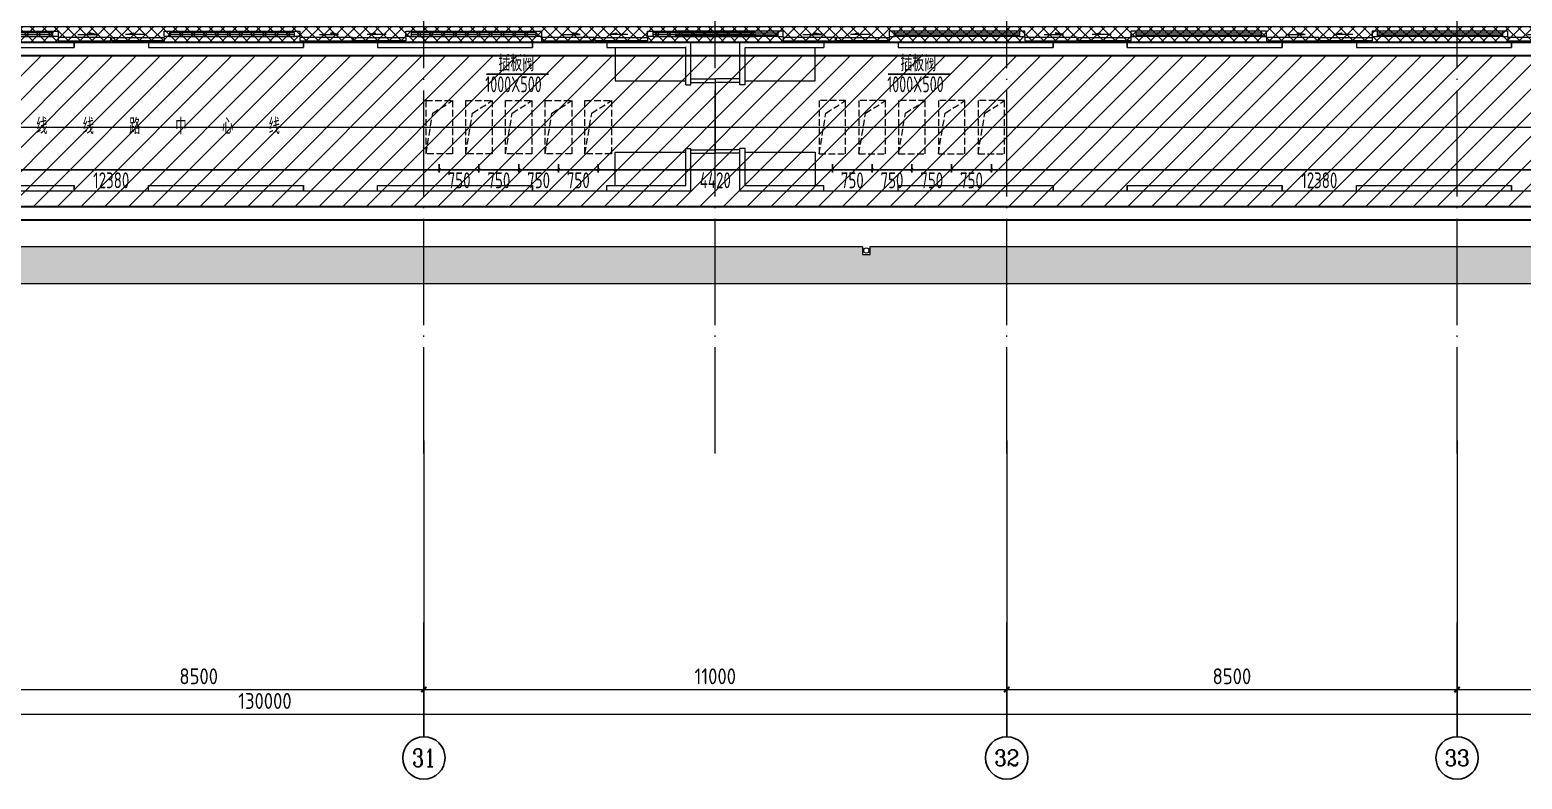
# Model space of a CAD drawing. Extents: x 4 to 13611208, y -605838 to 574722.
# Drawn here: x 13360960 to 13389125, y -28853 to -14726 of the extents above; entities that cross this region are included whole.
import ezdxf
from ezdxf.enums import TextEntityAlignment as Align

# ---------------------------------------------------------------- set-up
doc = ezdxf.new("R2010")
doc.units = 0
doc.header["$LTSCALE"] = 1000
doc.header["$MEASUREMENT"] = 0
doc.linetypes.add('DASH', pattern=[0.35, 0.25, -0.1])
doc.linetypes.add('DOTE', pattern=[2.42, 2, -0.2, 0.02, -0.2])
for name, color, linetype in [('AXIS', 3, 'Continuous'), ('AXIS_TEXT', 7, 'Continuous'), ('SDF-标注', 7, 'Continuous')]:
    doc.layers.add(name, color=color, linetype=linetype)
for name, color, linetype, lineweight in [('PSD', 8, 'Continuous', 5), ('SDF-风管', 3, 'Continuous', 20), ('STRAIN', 8, 'Continuous', 5), ('建筑底图', 8, 'Continuous', 13)]:
    doc.layers.add(name, color=color, linetype=linetype, lineweight=lineweight)
doc.styles.add('67', font='gbenor.shx', dxfattribs={"width": 0.7, "bigfont": 'hztxt.shx'})
doc.styles.add('_TCH_AXIS', font='COMPLEX', dxfattribs={"bigfont": 'GBCBIG'})
doc.styles.add('C', font='HZTXT_E', dxfattribs={"width": 0.7, "bigfont": 'HZTXT'})
doc.styles.add('COMPLEX', font='hztxt_e.shx', dxfattribs={"width": 0.6, "bigfont": 'HZTXT.shx'})
doc.styles.add('DIM_FONT', font='gbenor.shx', dxfattribs={"bigfont": 'gbcbig.shx'})
doc.styles.add('du', font='gbenor.shx', dxfattribs={"width": 0.8, "bigfont": 'hztxt.shx'})
doc.dimstyles.new('67', dxfattribs={"dimscale": 100, "dimtxt": 3, "dimasz": 0.5, "dimexe": 0.5, "dimexo": 2, "dimgap": 0.5, "dimtad": 2, "dimdec": 0, "dimrnd": 5, "dimzin": 0, "dimdsep": 46, "dimtxsty": 'du', "dimblk": 'ARCHTICK', "dimcen": 0, "dimdle": 0.5, "dimclrd": 256, "dimclre": 256, "dimclrt": 256, "dimazin": 0, "dimtfac": 1, "dimtdec": 0, "dimtix": 1, "dimtmove": 2, "dimatfit": 3, "dimfxl": 100, "dimtolj": 1, "dimtzin": 0, "dimlwd": -1, "dimlwe": -1, "dimarcsym": 0})
doc.dimstyles.new('_TCH_ARCH&&100', dxfattribs={"dimtxt": 300, "dimasz": 100, "dimexe": 100, "dimexo": 100, "dimgap": 100, "dimtad": 1, "dimdec": 0, "dimzin": 0, "dimdsep": 46, "dimtxsty": 'DIM_FONT', "dimblk": 'ARCHTICK', "dimcen": 0.09, "dimclrd": 3, "dimclre": 3, "dimclrt": 7, "dimaunit": 1, "dimazin": 2, "dimtfac": 1, "dimtdec": 0, "dimtix": 1, "dimtmove": 2, "dimatfit": 3, "dimfxl": 1, "dimtolj": 1, "dimtzin": 0, "dimlwd": 18, "dimlwe": 18, "dimarcsym": 0})

# ---------------------------------------------------------------- blocks, each defined once
blk = doc.blocks.new('A$C6AAC3FDD')
at = {"layer": 'STRAIN'}
for p, q in [((47661, 2800), (69541, 2800)), ((54976, 2700), (57901, 2700)), ((57901, 2800), (57901, 2700)), ((57901, 2700), (57901, 2800)), ((59301, 2800), (59301, 2700)), ((59301, 2700), (62226, 2700)), ((62226, 2700), (62226, 2800)), ((62226, 2800), (62226, 2700)), ((63626, 2800), (63626, 2700)), ((63626, 2700), (66551, 2700)), ((66551, 2800), (66551, 2700)), ((66551, 2700), (66551, 2800)), ((67951, 2800), (67951, 2700)), ((67951, 2700), (69442, 2700)), ((68110, 2700), (68110, 2073)), ((69441, 2700), (69442, 2699)), ((69441, 2700), (69442, 2699)), ((69442, 2700), (69442, 2000)), ((69542, 2799), (69541, 2800)), ((69542, 2799), (69542, 2000)), ((70462, 2800), (92342, 2800)), ((70462, 2800), (70462, 2000)), ((70562, 2700), (72052, 2700)), ((70562, 2700), (70562, 2699)), ((70562, 2699), (70562, 2000)), ((71888, 2073), (71888, 2700)), ((72052, 2800), (72052, 2700)), ((73452, 2800), (73452, 2700)), ((73452, 2700), (76377, 2700)), ((76377, 2700), (76377, 2800)), ((76377, 2800), (76377, 2700)), ((77777, 2700), (77777, 2800)), ((77777, 2800), (77777, 2700)), ((77777, 2700), (80702, 2700)), ((80702, 2800), (80702, 2700)), ((80702, 2700), (80702, 2800)), ((82102, 2800), (82102, 2700)), ((82102, 2700), (85027, 2700)), ((85027, 2700), (85027, 2800)), ((85027, 2800), (85027, 2700)), ((68110, 2073), (69442, 2073)), ((69442, 2000), (69542, 2000)), ((69542, 2093), (70002, 2093)), ((69542, 2026), (70002, 2026)), ((70462, 2093), (70002, 2093)), ((70002, 2093), (70002, 691)), ((70002, 2093), (70002, 691)), ((70002, 2093), (70002, 691)), ((70002, 2093), (70002, 691)), ((70462, 2026), (70002, 2026)), ((70562, 2000), (70462, 2000)), ((70562, 2073), (71888, 2073)), ((71888, 2073), (71887, 2073)), ((68110, 727), (69442, 727)), ((68110, 100), (68110, 727)), ((69442, 800), (69442, 84)), ((69442, 800), (69542, 800)), ((69542, 800), (69542, 0)), ((69542, 758), (70002, 758)), ((69542, 691), (70002, 691)), ((70462, 758), (70002, 758)), ((70462, 691), (70002, 691)), ((70462, 800), (70462, 0)), ((70562, 800), (70462, 800)), ((70562, 800), (70562, 100)), ((70562, 727), (71888, 727)), ((71888, 727), (71887, 727)), ((71888, 727), (71888, 100)), ((54976, 100), (57901, 100)), ((57901, 0), (57901, 100)), ((57901, 100), (57901, 0)), ((59301, 100), (62226, 100)), ((59301, 0), (59301, 100)), ((62226, 100), (62226, 0)), ((62226, 0), (62226, 100)), ((63626, 100), (66551, 100)), ((63626, 0), (63626, 100)), ((66551, 0), (66551, 100)), ((66551, 100), (66551, 0)), ((67951, 100), (69442, 100)), ((67951, 0), (67951, 100)), ((70562, 100), (72052, 100)), ((70562, 100), (70562, 100)), ((70562, 84), (70562, 85)), ((72052, 0), (72052, 100)), ((73452, 100), (76377, 100)), ((73452, 0), (73452, 100)), ((76377, 100), (76377, 0)), ((76377, 0), (76377, 100)), ((77777, 100), (80702, 100)), ((77777, 100), (77777, 0)), ((77777, 0), (77777, 100)), ((80702, 0), (80702, 100)), ((80702, 100), (80702, 0)), ((82102, 100), (85027, 100)), ((82102, 0), (82102, 100)), ((85027, 100), (85027, 0)), ((85027, 0), (85027, 100)), ((47661, 0), (69542, 0)), ((70462, 0), (92342, 0))]:
    blk.add_line(p, q, dxfattribs=at)
blk = doc.blocks.new('新块')
at = {"layer": 'PSD', "color": 8}
for p, q in [((-1630, 60), (-1270, 60)), ((-1270, 60), (-1418, 34)), ((-1418, 34), (-1418, 60)), ((-730, 60), (-582, 34)), ((-370, 60), (-730, 60)), ((-582, 34), (-582, 60))]:
    blk.add_line(p, q, dxfattribs=at)
for points in [[(-2000, 180), (-1010, 180), (-1010, 120), (-2000, 120)], [(0, 180), (-990, 180), (-990, 120), (0, 120)]]:
    blk.add_lwpolyline(points, close=True, dxfattribs=at)
for points in [[(-1418, 34), (-1418, 60), (-1270, 60)], [(-582, 34), (-582, 60), (-730, 60)]]:
    blk.add_solid(points, dxfattribs=at)
blk = doc.blocks.new('PSD')
at = {"layer": 'PSD', "color": 8}
for p, q in [((56123, 4268), (58482, 4268)), ((58482, 4235), (56123, 4235)), ((60683, 4268), (63042, 4268)), ((63042, 4235), (60683, 4235)), ((65243, 4268), (67602, 4268)), ((67602, 4235), (65243, 4235)), ((67702, 4268), (67602, 4268)), ((67602, 4268), (67602, 4168)), ((67702, 4168), (67702, 4268)), ((69802, 4268), (69702, 4268)), ((69702, 4268), (69702, 4168)), ((69802, 4168), (69802, 4268)), ((69803, 4268), (71742, 4268)), ((71742, 4235), (69803, 4235)), ((72162, 4268), (70222, 4268)), ((70222, 4235), (72162, 4235)), ((72162, 4268), (72262, 4268)), ((72162, 4168), (72162, 4268)), ((72262, 4268), (72262, 4168)), ((74262, 4268), (74362, 4268)), ((74262, 4168), (74262, 4268)), ((74362, 4268), (74362, 4168)), ((76722, 4268), (74362, 4268)), ((74362, 4235), (76722, 4235)), ((81282, 4268), (78922, 4268)), ((78922, 4235), (81282, 4235)), ((85842, 4268), (83482, 4268)), ((83482, 4235), (85842, 4235)), ((58482, 4201), (56123, 4201)), ((56123, 4168), (58482, 4168)), ((63042, 4201), (60683, 4201)), ((60683, 4168), (63042, 4168)), ((67602, 4201), (65243, 4201)), ((65243, 4168), (67602, 4168)), ((67602, 4168), (67702, 4168)), ((69702, 4168), (69802, 4168)), ((71742, 4201), (69803, 4201)), ((69803, 4168), (71742, 4168)), ((70222, 4201), (72162, 4201)), ((72162, 4168), (70222, 4168)), ((72262, 4168), (72162, 4168)), ((74362, 4168), (74262, 4168)), ((74362, 4201), (76722, 4201)), ((76722, 4168), (74362, 4168)), ((78922, 4201), (81282, 4201)), ((81282, 4168), (78922, 4168)), ((83482, 4201), (85842, 4201)), ((85842, 4168), (83482, 4168))]:
    blk.add_line(p, q, dxfattribs=at)
for points in [[(58482, 4168), (58582, 4168), (58582, 4268), (58482, 4268)], [(60582, 4168), (60683, 4168), (60683, 4268), (60582, 4268)], [(63042, 4168), (63142, 4168), (63142, 4268), (63042, 4268)], [(65142, 4168), (65243, 4168), (65243, 4268), (65142, 4268)], [(76822, 4168), (76722, 4168), (76722, 4268), (76822, 4268)], [(78923, 4168), (78822, 4168), (78822, 4268), (78923, 4268)], [(81382, 4168), (81282, 4168), (81282, 4268), (81382, 4268)], [(83483, 4168), (83382, 4168), (83382, 4268), (83483, 4268)], [(85942, 4168), (85842, 4168), (85842, 4268), (85942, 4268)]]:
    blk.add_lwpolyline(points, close=True, dxfattribs=at)
at = {"color": 8}
for p in [(60582, 4168), (65142, 4168), (69702, 4168)]:
    blk.add_blockref('新块', p, dxfattribs=at)
at = {"color": 8, "xscale": -1}
for p in [(72262, 4168), (76822, 4168), (81382, 4168), (85942, 4168)]:
    blk.add_blockref('新块', p, dxfattribs=at)
blk = doc.blocks.new('_ArchTick')
at = {"color": 0, "linetype": 'ByBlock', "const_width": 0.4}
blk.add_lwpolyline([(-0.5, -0.5), (0.5, 0.5)], dxfattribs=at)
blk = doc.blocks.new('*D1325')
at = {"layer": 'AXIS', "color": 3, "lineweight": 18}
for p, q in [((13359897, -22465), (13359897, -27264)), ((13368397, -22465), (13368397, -27264)), ((13359897, -27164), (13368397, -27164))]:
    blk.add_line(p, q, dxfattribs=at)
at = {"layer": 'AXIS', "color": 3, "lineweight": 18, "xscale": 100, "yscale": 100, "zscale": 100, "rotation": 180}
blk.add_blockref('_ArchTick', (13359897, -27164), dxfattribs=at)
at = {"layer": 'AXIS', "color": 3, "lineweight": 18, "xscale": 100, "yscale": 100, "zscale": 100}
blk.add_blockref('_ArchTick', (13368397, -27164), dxfattribs=at)
at = {"layer": 'AXIS', "color": 7, "insert": (13364147, -26914), "char_height": 300, "attachment_point": 5, "style": 'DIM_FONT'}
blk.add_mtext('\\A1;8500', dxfattribs=at)
blk = doc.blocks.new('*D1324')
at = {"layer": 'AXIS', "color": 3, "lineweight": 18}
for p, q in [((13368397, -22465), (13368397, -27264)), ((13379397, -22465), (13379397, -27264)), ((13368397, -27164), (13379397, -27164))]:
    blk.add_line(p, q, dxfattribs=at)
at = {"layer": 'AXIS', "color": 3, "lineweight": 18, "xscale": 100, "yscale": 100, "zscale": 100, "rotation": 180}
blk.add_blockref('_ArchTick', (13368397, -27164), dxfattribs=at)
at = {"layer": 'AXIS', "color": 3, "lineweight": 18, "xscale": 100, "yscale": 100, "zscale": 100}
blk.add_blockref('_ArchTick', (13379397, -27164), dxfattribs=at)
at = {"layer": 'AXIS', "color": 7, "insert": (13373897, -26914), "char_height": 300, "attachment_point": 5, "style": 'DIM_FONT'}
blk.add_mtext('\\A1;11000', dxfattribs=at)
blk = doc.blocks.new('*D1323')
at = {"layer": 'AXIS', "color": 3, "lineweight": 18}
for p, q in [((13379397, -22465), (13379397, -27264)), ((13387897, -22465), (13387897, -27264)), ((13379397, -27164), (13387897, -27164))]:
    blk.add_line(p, q, dxfattribs=at)
at = {"layer": 'AXIS', "color": 3, "lineweight": 18, "xscale": 100, "yscale": 100, "zscale": 100, "rotation": 180}
blk.add_blockref('_ArchTick', (13379397, -27164), dxfattribs=at)
at = {"layer": 'AXIS', "color": 3, "lineweight": 18, "xscale": 100, "yscale": 100, "zscale": 100}
blk.add_blockref('_ArchTick', (13387897, -27164), dxfattribs=at)
at = {"layer": 'AXIS', "color": 7, "insert": (13383647, -26914), "char_height": 300, "attachment_point": 5, "style": 'DIM_FONT'}
blk.add_mtext('\\A1;8500', dxfattribs=at)
blk = doc.blocks.new('*D1322')
at = {"layer": 'AXIS', "color": 3, "lineweight": 18}
for p, q in [((13387897, -22465), (13387897, -27264)), ((13396397, -22465), (13396397, -27264)), ((13387897, -27164), (13396397, -27164))]:
    blk.add_line(p, q, dxfattribs=at)
at = {"layer": 'AXIS', "color": 3, "lineweight": 18, "xscale": 100, "yscale": 100, "zscale": 100, "rotation": 180}
blk.add_blockref('_ArchTick', (13387897, -27164), dxfattribs=at)
at = {"layer": 'AXIS', "color": 3, "lineweight": 18, "xscale": 100, "yscale": 100, "zscale": 100}
blk.add_blockref('_ArchTick', (13396397, -27164), dxfattribs=at)
at = {"layer": 'AXIS', "color": 7, "insert": (13392147, -26914), "char_height": 300, "attachment_point": 5, "style": 'DIM_FONT'}
blk.add_mtext('\\A1;8500', dxfattribs=at)
blk = doc.blocks.new('*D1318')
at = {"layer": 'AXIS', "color": 3, "lineweight": 18}
for p, q in [((13300397, -22465), (13300397, -27729)), ((13430397, -22465), (13430397, -27729)), ((13300397, -27629), (13430397, -27629))]:
    blk.add_line(p, q, dxfattribs=at)
at = {"layer": 'AXIS', "color": 3, "lineweight": 18, "xscale": 100, "yscale": 100, "zscale": 100, "rotation": 180}
blk.add_blockref('_ArchTick', (13300397, -27629), dxfattribs=at)
at = {"layer": 'AXIS', "color": 3, "lineweight": 18, "xscale": 100, "yscale": 100, "zscale": 100}
blk.add_blockref('_ArchTick', (13430397, -27629), dxfattribs=at)
at = {"layer": 'AXIS', "color": 7, "insert": (13365397, -27379), "char_height": 300, "attachment_point": 5, "style": 'DIM_FONT'}
blk.add_mtext('\\A1;130000', dxfattribs=at)
blk = doc.blocks.new('_AXISO')
blk.add_circle((0, 0), 0.5)
at = {"layer": 'AXIS_TEXT', "style": 'COMPLEX', "width": 1.041667}
blk.add_attdef('A', text='', height=0.56, dxfattribs=at).set_placement((-0.25, -0.28), (0.25, -0.28), align=Align.FIT)
blk = doc.blocks.new('*D620')
at = {"layer": 'SDF-标注', "ltscale": 0.5, "transparency": 16777216}
for p, q in [((13356257, -17362), (13368737, -17362)), ((13356307, -17260), (13356307, -17412)), ((13368687, -17260), (13368687, -17412))]:
    blk.add_line(p, q, dxfattribs=at)
at = {"layer": 'SDF-标注', "ltscale": 0.5, "transparency": 16777216, "xscale": 50, "yscale": 50, "zscale": 50, "rotation": 180}
blk.add_blockref('_ArchTick', (13356307, -17362), dxfattribs=at)
at = {"layer": 'SDF-标注', "ltscale": 0.5, "transparency": 16777216, "xscale": 50, "yscale": 50, "zscale": 50}
blk.add_blockref('_ArchTick', (13368687, -17362), dxfattribs=at)
at = {"layer": 'SDF-标注', "ltscale": 0.5, "transparency": 16777216, "insert": (13362497, -17562), "char_height": 300, "attachment_point": 5, "style": 'du'}
blk.add_mtext('\\A1;12380', dxfattribs=at)
blk = doc.blocks.new('*D621')
at = {"layer": 'SDF-标注', "ltscale": 0.5, "transparency": 16777216}
for p, q in [((13368637, -17362), (13369487, -17362)), ((13368687, -17260), (13368687, -17412)), ((13369437, -17260), (13369437, -17412))]:
    blk.add_line(p, q, dxfattribs=at)
at = {"layer": 'SDF-标注', "ltscale": 0.5, "transparency": 16777216, "xscale": 50, "yscale": 50, "zscale": 50, "rotation": 180}
blk.add_blockref('_ArchTick', (13368687, -17362), dxfattribs=at)
at = {"layer": 'SDF-标注', "ltscale": 0.5, "transparency": 16777216, "xscale": 50, "yscale": 50, "zscale": 50}
blk.add_blockref('_ArchTick', (13369437, -17362), dxfattribs=at)
at = {"layer": 'SDF-标注', "ltscale": 0.5, "transparency": 16777216, "insert": (13369062, -17562), "char_height": 300, "attachment_point": 5, "style": 'du'}
blk.add_mtext('\\A1;750', dxfattribs=at)
blk = doc.blocks.new('*D622')
at = {"layer": 'SDF-标注', "ltscale": 0.5, "transparency": 16777216}
for p, q in [((13369387, -17362), (13370237, -17362)), ((13369437, -17260), (13369437, -17412)), ((13370187, -17260), (13370187, -17412))]:
    blk.add_line(p, q, dxfattribs=at)
at = {"layer": 'SDF-标注', "ltscale": 0.5, "transparency": 16777216, "xscale": 50, "yscale": 50, "zscale": 50, "rotation": 180}
blk.add_blockref('_ArchTick', (13369437, -17362), dxfattribs=at)
at = {"layer": 'SDF-标注', "ltscale": 0.5, "transparency": 16777216, "xscale": 50, "yscale": 50, "zscale": 50}
blk.add_blockref('_ArchTick', (13370187, -17362), dxfattribs=at)
at = {"layer": 'SDF-标注', "ltscale": 0.5, "transparency": 16777216, "insert": (13369812, -17562), "char_height": 300, "attachment_point": 5, "style": 'du'}
blk.add_mtext('\\A1;750', dxfattribs=at)
blk = doc.blocks.new('*D623')
at = {"layer": 'SDF-标注', "ltscale": 0.5, "transparency": 16777216}
for p, q in [((13370137, -17362), (13370987, -17362)), ((13370187, -17260), (13370187, -17412)), ((13370937, -17260), (13370937, -17412))]:
    blk.add_line(p, q, dxfattribs=at)
at = {"layer": 'SDF-标注', "ltscale": 0.5, "transparency": 16777216, "xscale": 50, "yscale": 50, "zscale": 50, "rotation": 180}
blk.add_blockref('_ArchTick', (13370187, -17362), dxfattribs=at)
at = {"layer": 'SDF-标注', "ltscale": 0.5, "transparency": 16777216, "xscale": 50, "yscale": 50, "zscale": 50}
blk.add_blockref('_ArchTick', (13370937, -17362), dxfattribs=at)
at = {"layer": 'SDF-标注', "ltscale": 0.5, "transparency": 16777216, "insert": (13370562, -17562), "char_height": 300, "attachment_point": 5, "style": 'du'}
blk.add_mtext('\\A1;750', dxfattribs=at)
blk = doc.blocks.new('*D624')
at = {"layer": 'SDF-标注', "ltscale": 0.5, "transparency": 16777216}
for p, q in [((13370887, -17362), (13371737, -17362)), ((13370937, -17260), (13370937, -17412)), ((13371687, -17260), (13371687, -17412))]:
    blk.add_line(p, q, dxfattribs=at)
at = {"layer": 'SDF-标注', "ltscale": 0.5, "transparency": 16777216, "xscale": 50, "yscale": 50, "zscale": 50, "rotation": 180}
blk.add_blockref('_ArchTick', (13370937, -17362), dxfattribs=at)
at = {"layer": 'SDF-标注', "ltscale": 0.5, "transparency": 16777216, "xscale": 50, "yscale": 50, "zscale": 50}
blk.add_blockref('_ArchTick', (13371687, -17362), dxfattribs=at)
at = {"layer": 'SDF-标注', "ltscale": 0.5, "transparency": 16777216, "insert": (13371312, -17562), "char_height": 300, "attachment_point": 5, "style": 'du'}
blk.add_mtext('\\A1;750', dxfattribs=at)
blk = doc.blocks.new('*D625')
at = {"layer": 'SDF-标注', "ltscale": 0.5, "transparency": 16777216}
for p, q in [((13371637, -17362), (13376157, -17362)), ((13371687, -17260), (13371687, -17412)), ((13376107, -17260), (13376107, -17412))]:
    blk.add_line(p, q, dxfattribs=at)
at = {"layer": 'SDF-标注', "ltscale": 0.5, "transparency": 16777216, "xscale": 50, "yscale": 50, "zscale": 50, "rotation": 180}
blk.add_blockref('_ArchTick', (13371687, -17362), dxfattribs=at)
at = {"layer": 'SDF-标注', "ltscale": 0.5, "transparency": 16777216, "xscale": 50, "yscale": 50, "zscale": 50}
blk.add_blockref('_ArchTick', (13376107, -17362), dxfattribs=at)
at = {"layer": 'SDF-标注', "ltscale": 0.5, "transparency": 16777216, "insert": (13373897, -17562), "char_height": 300, "attachment_point": 5, "style": 'du'}
blk.add_mtext('\\A1;4420', dxfattribs=at)
blk = doc.blocks.new('*D626')
at = {"layer": 'SDF-标注', "ltscale": 0.5, "transparency": 16777216}
for p, q in [((13376057, -17362), (13376907, -17362)), ((13376107, -17260), (13376107, -17412)), ((13376857, -17260), (13376857, -17412))]:
    blk.add_line(p, q, dxfattribs=at)
at = {"layer": 'SDF-标注', "ltscale": 0.5, "transparency": 16777216, "xscale": 50, "yscale": 50, "zscale": 50, "rotation": 180}
blk.add_blockref('_ArchTick', (13376107, -17362), dxfattribs=at)
at = {"layer": 'SDF-标注', "ltscale": 0.5, "transparency": 16777216, "xscale": 50, "yscale": 50, "zscale": 50}
blk.add_blockref('_ArchTick', (13376857, -17362), dxfattribs=at)
at = {"layer": 'SDF-标注', "ltscale": 0.5, "transparency": 16777216, "insert": (13376482, -17562), "char_height": 300, "attachment_point": 5, "style": 'du'}
blk.add_mtext('\\A1;750', dxfattribs=at)
blk = doc.blocks.new('*D627')
at = {"layer": 'SDF-标注', "ltscale": 0.5, "transparency": 16777216}
for p, q in [((13376807, -17362), (13377657, -17362)), ((13376857, -17260), (13376857, -17412)), ((13377607, -17260), (13377607, -17412))]:
    blk.add_line(p, q, dxfattribs=at)
at = {"layer": 'SDF-标注', "ltscale": 0.5, "transparency": 16777216, "xscale": 50, "yscale": 50, "zscale": 50, "rotation": 180}
blk.add_blockref('_ArchTick', (13376857, -17362), dxfattribs=at)
at = {"layer": 'SDF-标注', "ltscale": 0.5, "transparency": 16777216, "xscale": 50, "yscale": 50, "zscale": 50}
blk.add_blockref('_ArchTick', (13377607, -17362), dxfattribs=at)
at = {"layer": 'SDF-标注', "ltscale": 0.5, "transparency": 16777216, "insert": (13377232, -17562), "char_height": 300, "attachment_point": 5, "style": 'du'}
blk.add_mtext('\\A1;750', dxfattribs=at)
blk = doc.blocks.new('*D628')
at = {"layer": 'SDF-标注', "ltscale": 0.5, "transparency": 16777216}
for p, q in [((13377557, -17362), (13378407, -17362)), ((13377607, -17260), (13377607, -17412)), ((13378357, -17260), (13378357, -17412))]:
    blk.add_line(p, q, dxfattribs=at)
at = {"layer": 'SDF-标注', "ltscale": 0.5, "transparency": 16777216, "xscale": 50, "yscale": 50, "zscale": 50, "rotation": 180}
blk.add_blockref('_ArchTick', (13377607, -17362), dxfattribs=at)
at = {"layer": 'SDF-标注', "ltscale": 0.5, "transparency": 16777216, "xscale": 50, "yscale": 50, "zscale": 50}
blk.add_blockref('_ArchTick', (13378357, -17362), dxfattribs=at)
at = {"layer": 'SDF-标注', "ltscale": 0.5, "transparency": 16777216, "insert": (13377982, -17562), "char_height": 300, "attachment_point": 5, "style": 'du'}
blk.add_mtext('\\A1;750', dxfattribs=at)
blk = doc.blocks.new('*D629')
at = {"layer": 'SDF-标注', "ltscale": 0.5, "transparency": 16777216}
for p, q in [((13378307, -17362), (13379157, -17362)), ((13378357, -17260), (13378357, -17412)), ((13379107, -17260), (13379107, -17412))]:
    blk.add_line(p, q, dxfattribs=at)
at = {"layer": 'SDF-标注', "ltscale": 0.5, "transparency": 16777216, "xscale": 50, "yscale": 50, "zscale": 50, "rotation": 180}
blk.add_blockref('_ArchTick', (13378357, -17362), dxfattribs=at)
at = {"layer": 'SDF-标注', "ltscale": 0.5, "transparency": 16777216, "xscale": 50, "yscale": 50, "zscale": 50}
blk.add_blockref('_ArchTick', (13379107, -17362), dxfattribs=at)
at = {"layer": 'SDF-标注', "ltscale": 0.5, "transparency": 16777216, "insert": (13378732, -17562), "char_height": 300, "attachment_point": 5, "style": 'du'}
blk.add_mtext('\\A1;750', dxfattribs=at)
blk = doc.blocks.new('*D630')
at = {"layer": 'SDF-标注', "ltscale": 0.5, "transparency": 16777216}
for p, q in [((13379057, -17362), (13391537, -17362)), ((13379107, -17260), (13379107, -17412)), ((13391487, -17260), (13391487, -17412))]:
    blk.add_line(p, q, dxfattribs=at)
at = {"layer": 'SDF-标注', "ltscale": 0.5, "transparency": 16777216, "xscale": 50, "yscale": 50, "zscale": 50, "rotation": 180}
blk.add_blockref('_ArchTick', (13379107, -17362), dxfattribs=at)
at = {"layer": 'SDF-标注', "ltscale": 0.5, "transparency": 16777216, "xscale": 50, "yscale": 50, "zscale": 50}
blk.add_blockref('_ArchTick', (13391487, -17362), dxfattribs=at)
at = {"layer": 'SDF-标注', "ltscale": 0.5, "transparency": 16777216, "insert": (13385297, -17562), "char_height": 300, "attachment_point": 5, "style": 'du'}
blk.add_mtext('\\A1;12380', dxfattribs=at)
blk = doc.blocks.new('A$C321F08AF')
at = {"layer": '建筑底图', "color": 0, "linetype": 'DASH', "ltscale": 0.5}
for points in [[(-4960, -2450), (-4960, -3450), (-5460, -3450), (-5460, -2450)], [(-4210, -2450), (-4210, -3450), (-4710, -3450), (-4710, -2450)], [(-3460, -2450), (-3460, -3450), (-3960, -3450), (-3960, -2450)], [(-2710, -2450), (-2710, -3450), (-3210, -3450), (-3210, -2450)], [(-1960, -2450), (-1960, -3450), (-2460, -3450), (-2460, -2450)], [(1960, -2450), (1960, -3450), (2460, -3450), (2460, -2450)], [(2710, -2450), (2710, -3450), (3210, -3450), (3210, -2450)], [(3460, -2450), (3460, -3450), (3960, -3450), (3960, -2450)], [(4210, -2450), (4210, -3450), (4710, -3450), (4710, -2450)], [(4960, -2450), (4960, -3450), (5460, -3450), (5460, -2450)]]:
    blk.add_lwpolyline(points, close=True, dxfattribs=at)
for points in [[(-5460, -3450), (-5333, -2686), (-4960, -2450)], [(-4710, -3450), (-4583, -2686), (-4210, -2450)], [(-3960, -3450), (-3833, -2686), (-3460, -2450)], [(-3210, -3450), (-3083, -2686), (-2710, -2450)], [(-2460, -3450), (-2333, -2686), (-1960, -2450)], [(1960, -3450), (2087, -2686), (2460, -2450)], [(2710, -3450), (2837, -2686), (3210, -2450)], [(3460, -3450), (3587, -2686), (3960, -2450)], [(4210, -3450), (4337, -2686), (4710, -2450)], [(4960, -3450), (5087, -2686), (5460, -2450)]]:
    blk.add_lwpolyline(points, dxfattribs=at)

msp = doc.modelspace()

# ---------------------------------------------------------------- hatches: boundary and pattern name
at = {"layer": '建筑底图'}
h = msp.add_hatch(dxfattribs=at)
h.set_pattern_fill('钢筋混凝土', color=8, scale=100, style=0)
h.set_pattern_definition([(45, (793255.26, 9e-08), (-176.7766953, 176.7766953), []), (50, (793255.26, 9e-08), (717.260183, -62.752135), [75, -825]), (355, (793255.26, 9e-08), (-138.751334, 752.192134), [60, -660]), (100.4514, (793315, -5.2), (578.50938, 689.439542), [63.74019, -701.14211]), (46.1842, (793255.26, 200), (1067.24105, -165.519014), [112.5, -1237.5]), (96.6356, (793344.2, 186.2), (934.662706, 974.11787), [95.61029, -1051.713]), (351.1842, (793255.3, 200), (934.661945, 974.1186), [90, -990]), (21, (793355.26, 150), (596.907052, -402.61889), [75, -825]), (326, (793355.26, 150), (243.31533, 725.150045), [60, -660]), (71.4514, (793405, 116.45), (840.22263, 322.530497), [63.74019, -701.14211]), (37.5, (793255.26, 9e-08), (12.1598553, 332.893854), [0, -652, 0, -670, 0, -662.5]), (7.5, (793255.26, 9e-08), (263.069537, 394.411712), [0, -382, 0, -637, 0, -252.5]), (327.5, (793032.26, 9e-08), (533.822436, -22.554872), [0, -250, 0, -780, 0, -1035]), (317.5, (792932.26, 9e-08), (583.18617, 100.104982), [0, -325, 0, -518, 0, -735])])
h.paths.add_polyline_path([(13122497.4, -13710.3), (13121697.4, -13710.3), (13121697.4, -15460.3), (13121787.4, -17303.4), (13122586.5, -17265.7), (13122497.4, -15440.7)])
h.paths.add_polyline_path([(13121697.4, -4210.3), (13122497.4, -4210.3), (13122497.4, -2478.9), (13122573.5, -843.5), (13121774.4, -806.3), (13121697.4, -2460.3)])
h.paths.add_polyline_path([(13168947.4, -21010.3), (13168947.4, -21710.3), (13207597.4, -21710.3), (13207597.4, -20160.3), (13281197.4, -20160.3), (13281197.4, -19460.3), (13206897.4, -19460.3), (13206897.4, -21010.3)])
h.paths.add_polyline_path([(13168947.4, 3789.7), (13168947.4, 3089.7), (13206897.4, 3089.7), (13206897.4, 1539.7), (13281197.4, 1539.7), (13281197.4, 2239.7), (13207597.4, 2239.7), (13207597.4, 3789.7)])
h.paths.add_polyline_path([(13473697.4, -4551.4), (13472897.4, -4551.4), (13472897.4, -13160.3), (13473697.4, -13160.3)])
h.paths.add_polyline_path([(13473697.4, 2261.9), (13472897.4, 2261.9), (13472897.4, 2248.6), (13473697.4, 2248.6)])
h.paths.add_polyline_path([(13354022.4, 889.7), (13354022.4, 1039.7), (13354172.4, 1039.7), (13354172.4, 889.7), (13376672.4, 889.7), (13376672.4, 1039.7), (13376822.4, 1039.7), (13376822.4, 889.7), (13398547.4, 889.7), (13398547.4, 1039.7), (13398697.4, 1039.7), (13398697.4, 889.7), (13422497.4, 889.7), (13422497.4, 1089.7), (13453297.4, 1089.7), (13453297.4, 1789.7), (13421797.4, 1789.7), (13421797.4, 1589.7), (13349146.3, 1589.7), (13349146.3, 889.7)])
h.paths.add_polyline_path([(13332922.4, 889.7), (13332922.4, 1039.7), (13333072.4, 1039.7), (13333072.4, 889.7), (13349146.3, 889.7), (13349146.3, 1589.7), (13311597.4, 1589.7), (13311597.4, 889.7)])
h.paths.add_polyline_path([(13332922.4, -18960.3), (13332922.4, -18810.3), (13311597.4, -18810.3), (13311597.4, -19510.3), (13349146.3, -19510.3), (13349146.3, -18810.3), (13333072.4, -18810.3), (13333072.4, -18960.3)])
h.paths.add_polyline_path([(13376672.4, -18960.3), (13376672.4, -18810.3), (13354172.4, -18810.3), (13354172.4, -18960.3), (13354022.4, -18960.3), (13354022.4, -18810.3), (13349146.3, -18810.3), (13349146.3, -19510.3), (13438197.4, -19510.3), (13438197.4, -19710.3), (13453297.4, -19710.3), (13453297.4, -19010.3), (13438897.4, -19010.3), (13438897.4, -18810.3), (13436422.6, -18810.3), (13436422.6, -18960.3), (13436272.6, -18960.3), (13436272.6, -18810.3), (13433472, -18810.3), (13433472, -18960.3), (13433322, -18960.3), (13433322, -18810.3), (13430973.4, -18810.3), (13430973.4, -18960.3), (13430823.4, -18960.3), (13430823.4, -18810.3), (13420572.4, -18810.3), (13420572.4, -18960.3), (13420422.4, -18960.3), (13420422.4, -18810.3), (13376822.4, -18810.3), (13376822.4, -18960.3)])
at = {"layer": '建筑底图', "lineweight": -3}
h = msp.add_hatch(dxfattribs=at)
h.set_pattern_fill('ANSI37', color=8, scale=100, style=0)
h.set_pattern_definition([(45, (793255.26, 9e-08), (-112.2532016, 112.2532015), []), (135, (793255.26, 9e-08), (-112.2532015, -112.2532016), [])])
h.paths.add_polyline_path([(13305897.4, -11960.3), (13305897.4, -14660.3), (13441897.4, -14660.3), (13441897.4, -11960.3), (13442397.4, -11960.3), (13442397.4, -14960.3), (13305397.4, -14960.3), (13305397.4, -11960.3)])
at = {"layer": '建筑底图', "linetype": 'DASH'}
h = msp.add_hatch(dxfattribs=at)
h.set_pattern_fill('ANSI31', color=8, scale=200, style=0)
h.set_pattern_definition([(45, (793255.26, 9e-08), (-224.506403, 224.506403), [])])
h.paths.add_polyline_path([(13274397.4, -15210.3), (13455372.4, -15210.3), (13455372.4, -18060.3), (13274397.4, -18060.3)])

# ---------------------------------------------------------------- linework, layer by layer
at = {"layer": 'AXIS'}
for p, q in [((13368397.4, -25898), (13368397.4, -28052.5)), ((13379397.4, -25898), (13379397.4, -28052.5)), ((13387897.4, -25898), (13387897.4, -28052.5))]:
    msp.add_line(p, q, dxfattribs=at)
at = {"layer": 'SDF-标注', "ltscale": 0.5}
for p, q in [((13369575.9, -15560.8), (13370751.2, -15560.8)), ((13377162.5, -15560.8), (13378337.8, -15560.8))]:
    msp.add_line(p, q, dxfattribs=at)
at = {"layer": 'SDF-风管', "const_width": 35}
for points, elevation in [([(13455221.7, -14959.3), (13455622.1, -14959.3), (13455622.1, -18310.3), (13310397.1, -18310.3), (13310397.1, -18960.3), (13270747.1, -18960.3), (13270747.1, -14960.5)], 8250), ([(13271322.1, -15210.3), (13270997.1, -15210.3), (13270997.1, -18710.3), (13310147.1, -18710.3), (13310147.1, -18060.3), (13455372.1, -18060.3), (13455372.1, -15210.3), (13455221.7, -15210.3)], 4115), ([(13426247.5, -15210.3), (13321547.3, -15210.3)], 8250)]:
    msp.add_lwpolyline(points, dxfattribs=dict(at, elevation=elevation))
msp.add_lwpolyline([(13321547.3, -14960.2), (13426247.5, -14960.2)], dxfattribs=at)
at = {"layer": '建筑底图', "color": 8, "linetype": 'DOTE'}
for p, q in [((13368397.4, -22710.3), (13368397.4, 3889.7)), ((13373897.1, -22710.3), (13373897.1, 3889.7)), ((13379397.4, -22710.3), (13379397.4, 3889.7)), ((13387897.4, -22710.3), (13387897.4, 3889.7)), ((13354172.4, -18810.3), (13376672.4, -18810.3)), ((13376822.4, -18810.3), (13398547.4, -18810.3))]:
    msp.add_line(p, q, dxfattribs=at)
at = {"layer": '建筑底图', "color": 8, "linetype": 'DASH'}
for p, q in [((13270997.4, -14960.3), (13455622.4, -14960.3)), ((13270997.4, -15210.3), (13455372.4, -15210.3)), ((13310147.4, -18060.3), (13455372.4, -18060.3)), ((13310397.4, -18310.3), (13455622.4, -18310.3))]:
    msp.add_line(p, q, dxfattribs=at)
at = {"layer": '建筑底图', "color": 8}
for p, q in [((13443897.4, -14960.3), (13303897.4, -14960.3)), ((13354172.4, -18810.3), (13376672.4, -18810.3)), ((13376822.4, -18810.3), (13398547.4, -18810.3)), ((13311597.4, -19510.3), (13438197.4, -19510.3))]:
    msp.add_line(p, q, dxfattribs=at)
msp.add_lwpolyline([(13305897.4, -11960.3), (13305897.4, -14660.3), (13441897.4, -14660.3), (13441897.4, -11960.3), (13442397.4, -11960.3), (13442397.4, -14960.3), (13305397.4, -14960.3), (13305397.4, -11960.3)], close=True, dxfattribs=at)
at = {"layer": '建筑底图', "color": 8, "ltscale": 0.1, "flags": 128}
msp.add_lwpolyline([(13251043.5, -16560.3), (13468504, -16560.3)], dxfattribs=at)
at = {"layer": '建筑底图', "color": 8}
msp.add_lwpolyline([(13376672.4, -18810.3), (13376672.4, -18960.3), (13376822.4, -18960.3), (13376822.4, -18810.3)], dxfattribs=at)
msp.add_circle((13376747.4, -18885.3), 50, dxfattribs=at)

# ---------------------------------------------------------------- block references
at = {"layer": 'AXIS'}
ref = msp.add_blockref('_AXISO', (13368397.4, -28452.5), dxfattribs=dict(at, xscale=800, yscale=800, zscale=2400))
ref.add_attrib('A', '31', dxfattribs={"layer": 'AXIS_TEXT', "height": 336, "style": '_TCH_AXIS'}).set_placement((13368173.4, -28620.5), (13368621.4, -28620.5), align=Align.FIT)
ref = msp.add_blockref('_AXISO', (13379397.4, -28452.5), dxfattribs=dict(at, xscale=800, yscale=800, zscale=2400))
ref.add_attrib('A', '32', dxfattribs={"layer": 'AXIS_TEXT', "height": 300.65, "style": '_TCH_AXIS'}).set_placement((13379161.1, -28602.8), (13379633.6, -28602.8), align=Align.FIT)
ref = msp.add_blockref('_AXISO', (13387897.4, -28452.5), dxfattribs=dict(at, xscale=800, yscale=800, zscale=2400))
ref.add_attrib('A', '33', dxfattribs={"layer": 'AXIS_TEXT', "height": 300.65, "style": '_TCH_AXIS'}).set_placement((13387661.1, -28602.8), (13388133.6, -28602.8), align=Align.FIT)
at = {"layer": 'SDF-标注', "ltscale": 0.5}
msp.add_blockref('A$C321F08AF', (13373897.1, -13610.3), dxfattribs=at)
at = {"layer": '建筑底图', "color": 8, "xscale": -1, "rotation": 180}
msp.add_blockref('PSD', (13302915, -10582.2), dxfattribs=at)
at = {"layer": '建筑底图', "color": 8, "ltscale": 10, "xscale": -1, "rotation": 180}
msp.add_blockref('A$C6AAC3FDD', (13303895.9, -14960.3), dxfattribs=at)

# ---------------------------------------------------------------- texts
at = {"layer": 'SDF-标注', "ltscale": 0.5, "style": '67', "width": 0.75}
for s, p in [('插板阀', (13369805, -15507)), ('插板阀', (13377391.5, -15507)), ('1000X500', (13369554.6, -15901.7)), ('1000X500', (13377141.1, -15901.7))]:
    msp.add_text(s, height=300, dxfattribs=at).set_placement(p)
at = {"layer": '建筑底图', "color": 8, "linetype": 'DASH', "style": 'C', "width": 0.7}
for s, p in [('线', (13361081.4, -16690.1)), ('线', (13361958.9, -16690.1)), ('路', (13362836.4, -16692.5)), ('中', (13363707.3, -16692.5)), ('心', (13364588.1, -16690.1)), ('线', (13365468.9, -16690.1))]:
    msp.add_text(s, height=300, dxfattribs=at).set_placement(p)

# ---------------------------------------------------------------- dimensions: what is measured, and where the dimension line sits
at = {"layer": 'AXIS'}
for p1, p2, distance, picture, middle in [((13300397.4, -22365.2), (13430397.4, -22365.2), -5263.8, '*D1318', (13365397.4, -27379)), ((13359897.4, -22365.2), (13368397.4, -22365.2), -4799.2, '*D1325', (13364147.4, -26914.5)), ((13368397.4, -22365.2), (13379397.4, -22365.2), -4799.2, '*D1324', (13373897.4, -26914.5)), ((13379397.4, -22365.2), (13387897.4, -22365.2), -4799.2, '*D1323', (13383647.4, -26914.5)), ((13387897.4, -22365.2), (13396397.4, -22365.2), -4799.2, '*D1322', (13392147.4, -26914.5))]:
    dim = msp.add_aligned_dim(p1=p1, p2=p2, distance=distance, dimstyle='_TCH_ARCH&&100', dxfattribs=at)
    dim.commit()
    dim.dimension.update_dxf_attribs({"geometry": picture, "text_midpoint": middle})
at = {"layer": 'SDF-标注', "ltscale": 0.5}
for base, p1, p2, picture, middle in [((13368687.1, -17361.8), (13356307.1, -17060.3), (13368687.1, -17060.3), '*D620', (13362497.1, -17561.8)), ((13369437.1, -17361.8), (13368687.1, -17060.3), (13369437.1, -17060.3), '*D621', (13369062.1, -17561.8)), ((13370187.1, -17361.8), (13369437.1, -17060.3), (13370187.1, -17060.3), '*D622', (13369812.1, -17561.8)), ((13370937.1, -17361.8), (13370187.1, -17060.3), (13370937.1, -17060.3), '*D623', (13370562.1, -17561.8)), ((13371687.1, -17361.8), (13370937.1, -17060.3), (13371687.1, -17060.3), '*D624', (13371312.1, -17561.8)), ((13376107.1, -17361.8), (13371687.1, -17060.3), (13376107.1, -17060.3), '*D625', (13373897.1, -17561.8)), ((13376857.1, -17361.8), (13376107.1, -17060.3), (13376857.1, -17060.3), '*D626', (13376482.1, -17561.8)), ((13377607.1, -17361.8), (13376857.1, -17060.3), (13377607.1, -17060.3), '*D627', (13377232.1, -17561.8)), ((13378357.1, -17361.8), (13377607.1, -17060.3), (13378357.1, -17060.3), '*D628', (13377982.1, -17561.8)), ((13379107.1, -17361.8), (13378357.1, -17060.3), (13379107.1, -17060.3), '*D629', (13378732.1, -17561.8)), ((13391487.1, -17361.8), (13379107.1, -17060.3), (13391487.1, -17060.3), '*D630', (13385297.1, -17561.8))]:
    dim = msp.add_linear_dim(base=base, p1=p1, p2=p2, dimstyle='67', dxfattribs=at)
    dim.commit()
    dim.dimension.update_dxf_attribs({"geometry": picture, "text_midpoint": middle})

doc.saveas('drawing.dxf')
